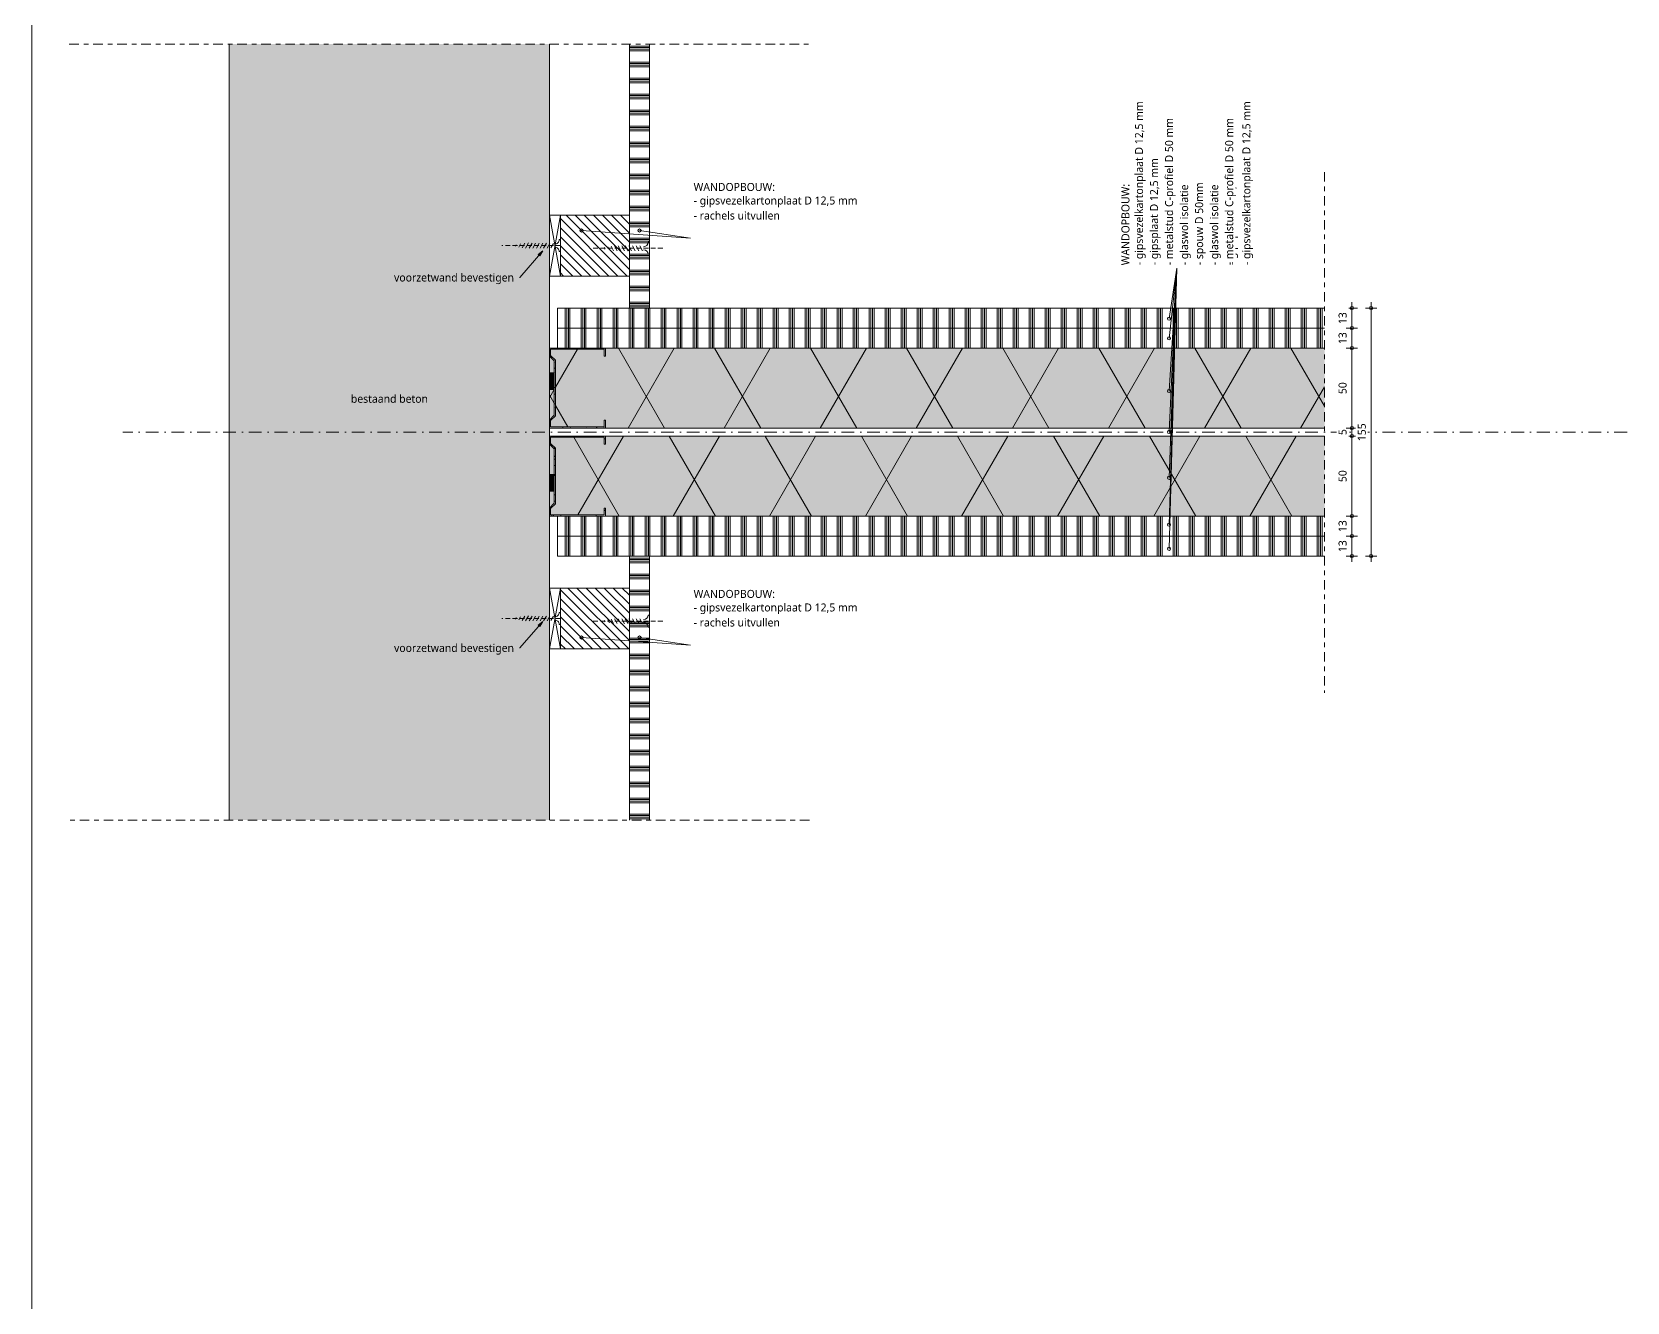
# Model space of a CAD drawing. Header units: millimetres. Extents: x 32900 to 38291, y -18988 to 4133.
# Drawn here: x 32971 to 33968, y -5298 to -4504 of the extents above; entities that cross this region are included whole.
import ezdxf

# ---------------------------------------------------------------- set-up
doc = ezdxf.new("R2010")
doc.units = ezdxf.units.MM
for name, pattern in [('MV_center', [15, 6, -3, 3, -3]), ('MV_hidden_2', [4.5, 3, -1.5]), ('MV_stramien', [16, 8, -4, 0, -4])]:
    doc.linetypes.add(name, pattern=pattern)
for name, color, linetype, lineweight in [('A-ANNO-DIMS', 211, 'Continuous', 13), ('A-ANNO-DIMS-2', 211, 'Continuous', 13), ('A-ANNO-NOTE', 131, 'Continuous', 18), ('A-DETL', 90, 'Continuous', 13), ('A-DETL-GENF', 92, 'Continuous', 18), ('A-DETL-THIN', 151, 'Continuous', 18), ('G-ANNO-TEXT', 231, 'Continuous', 13)]:
    doc.layers.add(name, color=color, linetype=linetype, lineweight=lineweight)
doc.styles.add('Segoe UI', font='segoeui.ttf', dxfattribs={"height": 5})
doc.styles.add('Segoe UI_B', font='segoeui.ttf', dxfattribs={"height": 5})
doc.dimstyles.new('2_5_mm', dxfattribs={"dimscale": 304.8, "dimtxt": 5.23682, "dimasz": 0.006562, "dimexe": 0.011811, "dimexo": 0.0625, "dimgap": 0.005906, "dimtad": 1, "dimdec": 0, "dimzin": 0, "dimdsep": 46, "dimtxsty": 'Segoe UI', "dimblk1": 'DOTBLANK', "dimblk2": 'DOTBLANK', "dimsah": 1, "dimcen": 0.09, "dimdle": 0.011811, "dimazin": 0, "dimtfac": 1, "dimtdec": 4, "dimtix": 1, "dimtmove": 0, "dimatfit": 3, "dimfxl": 0.011811, "dimfxlon": 1, "dimtvp": 1, "dimtfill": 1, "dimtolj": 1, "dimtzin": 0, "dimarcsym": 2})
pattern_1 = [(90, (4, 0), (-10, 6e-16), []), (90, (5, 0), (-10, 6e-16), []), (90, (6, 0), (-10, 6e-16), []), (90, (7, 0), (-10, 6e-16), [])]
pattern_2 = [(0, (0, 0), (8.128, 2.032), [0.67056, -5.425, 0.67056, -5.425, -32.512]), (0, (0, 0), (8.128, 2.032), [-12.192, 0.67056, -11.521, 0.67056, -5.425, -14.224]), (0, (0, 0), (8.128, 2.032), [-30.48, 0.67056, -3.393, 0.67056, -9.489]), (120, (3.048, 1.016), (-5.82376362, 6.02305448), [0.67056, -5.425, 0.67056, -5.425, -32.512]), (120, (3.048, 1.016), (-5.82376362, 6.02305448), [-12.192, 0.67056, -11.521, 0.67056, -5.425, -14.224]), (120, (3.048, 1.016), (-5.82376362, 6.02305448), [-30.48, 0.67056, -3.393, 0.67056, -9.489]), (240, (4.064, 5.08), (-2.30423638, -8.05505448), [0.67056, -5.425, 0.67056, -5.425, -32.512]), (240, (4.064, 5.08), (-2.30423638, -8.05505448), [-12.192, 0.67056, -11.521, 0.67056, -5.425, -14.224]), (240, (4.064, 5.08), (-2.30423638, -8.05505448), [-30.48, 0.67056, -3.393, 0.67056, -9.489])]
pattern_3 = [(0, (0, 4), (0, 10), []), (0, (0, 5), (0, 10), []), (0, (0, 6), (0, 10), []), (0, (0, 7), (0, 10), [])]
pattern_4 = [(135, (0, 0), (-2.82842712, -2.82842712), [])]

# ---------------------------------------------------------------- blocks, each defined once
blk = doc.blocks.new('42 isolatie - Type 1-V3-Details ziekenhuis Utiliteitsgebouw')
at = {"layer": 'A-DETL-GENF'}
h = blk.add_hatch(color=256, dxfattribs=at)
h.paths.add_polyline_path([(484.65, 0.8), (484.65, 50.8), (35.28, 50.8), (35.28, 45.8), (34.48, 45.8), (34.48, 50), (1.08, 50), (1.08, 46.13), (4.08, 43.13), (4.08, 8.47), (1.08, 5.47), (1.08, 1.6), (34.48, 1.6), (34.48, 5.8), (35.28, 5.8), (35.28, 0.8), (162.56, 0.8)])
h.paths.add_polyline_path([(0.28, 5.8), (3.28, 8.8), (3.28, 16.32), (0.28, 16.32), (0.28, 8.8)])
h.paths.add_polyline_path([(1.08, 26.74), (3.28, 26.74), (3.28, 42.8), (0.28, 45.8), (0.28, 26.74)])
at = {"layer": 'A-DETL-GENF', "lineweight": 13}
h = blk.add_hatch(dxfattribs=at)
h.set_pattern_fill('FP_16', color=256, style=0, pattern_type=2)
h.set_pattern_definition([(60, (0, 0), (-45.0333, 26), []), (120, (0, 0), (-45.0333, -26), [])])
h.paths.add_polyline_path([(484.65, 0.8), (484.65, 50.8), (35.28, 50.8), (35.28, 45.8), (34.48, 45.8), (34.48, 50), (1.08, 50), (1.08, 46.13), (4.08, 43.13), (4.08, 8.47), (1.08, 5.47), (1.08, 1.6), (34.48, 1.6), (34.48, 5.8), (35.28, 5.8), (35.28, 0.8), (162.56, 0.8)])
h.paths.add_polyline_path([(0.28, 5.8), (3.28, 8.8), (3.28, 16.32), (0.28, 16.32), (0.28, 8.8)])
h.paths.add_polyline_path([(1.08, 26.74), (3.28, 26.74), (3.28, 42.8), (0.28, 45.8), (0.28, 26.74)])
at = {"layer": 'A-DETL-GENF'}
for p, q in [((484.65, 50.8), (35.28, 50.8)), ((484.65, 50.8), (35.28, 50.8)), ((35.28, 0.8), (484.65, 0.8)), ((35.28, 0.8), (484.65, 0.8))]:
    blk.add_line(p, q, dxfattribs=at)
blk = doc.blocks.new('42 isolatie - Type 1-V4-Details ziekenhuis Utiliteitsgebouw')
at = {"layer": 'A-DETL-GENF'}
h = blk.add_hatch(color=256, dxfattribs=at)
h.paths.add_polyline_path([(35.28, -50.8), (484.65, -50.8), (484.65, -0.8), (35.28, -0.8), (35.28, -5.8), (34.48, -5.8), (34.48, -1.6), (1.08, -1.6), (1.08, -5.47), (4.08, -8.47), (4.08, -43.13), (1.08, -46.13), (1.08, -50), (34.48, -50), (34.48, -45.8), (35.28, -45.8), (35.28, -50)])
h.paths.add_polyline_path([(0.28, -45.8), (3.28, -42.8), (3.28, -26.74), (0.28, -26.74), (0.28, -42.8)])
h.paths.add_polyline_path([(0.28, -16.32), (3.28, -16.32), (3.28, -8.8), (0.28, -5.8), (0.28, -8.8)])
at = {"layer": 'A-DETL-GENF', "lineweight": 13}
h = blk.add_hatch(dxfattribs=at)
h.set_pattern_fill('FP_15', color=256, style=0, pattern_type=2)
h.set_pattern_definition([(300, (0, 0), (-45.0333, -26), []), (240, (0, 0), (-45.0333, 26), [])])
h.paths.add_polyline_path([(162.56, -50.8), (484.65, -50.8), (484.65, -0.8), (35.28, -0.8), (35.28, -5.8), (34.48, -5.8), (34.48, -1.6), (1.08, -1.6), (1.08, -5.47), (4.08, -8.47), (4.08, -43.13), (1.08, -46.13), (1.08, -50), (34.48, -50), (34.48, -45.8), (35.28, -45.8), (35.28, -50.8)])
h.paths.add_polyline_path([(0.28, -45.8), (3.28, -42.8), (3.28, -26.74), (0.28, -26.74), (0.28, -42.8)])
h.paths.add_polyline_path([(0.28, -16.32), (3.28, -16.32), (3.28, -8.8), (0.28, -5.8), (0.28, -8.8)])
at = {"layer": 'A-DETL-GENF'}
for p, q in [((484.65, -0.8), (35.28, -0.8)), ((484.65, -0.8), (35.28, -0.8)), ((35.28, -50.8), (484.65, -50.8)), ((35.28, -50.8), (484.65, -50.8))]:
    blk.add_line(p, q, dxfattribs=at)
blk = doc.blocks.new('NLRS_00_DI_maskeer - Type 1-4234889-Details ziekenhuis Utiliteitsgebouw')
at = {"layer": 'A-DETL-GENF', "linetype": 'MV_center'}
blk.add_line((225.5, 0), (-100, 0), dxfattribs=at)
blk = doc.blocks.new('NLRS_00_DI_maskeer - Type 1-4234900-Details ziekenhuis Utiliteitsgebouw')
at = {"layer": 'A-DETL-GENF', "linetype": 'MV_center'}
blk.add_line((-100, 0), (362.5, 0), dxfattribs=at)
blk = doc.blocks.new('NLRS_00_DI_maskeer - Type 1-4234899-Details ziekenhuis Utiliteitsgebouw')
at = {"layer": 'A-DETL-GENF', "linetype": 'MV_center'}
blk.add_line((362.5, 0), (-100, 0), dxfattribs=at)
blk = doc.blocks.new('DIMBLOCK201-Details ziekenhuis Utiliteitsgebouw')
at = {"layer": 'A-ANNO-DIMS-2'}
for p, q in [((33795.62, -4819.25), (33792.02, -4819.25)), ((33795.62, -4835.35), (33795.62, -4819.25)), ((33795.62, -4819.25), (33799.22, -4819.25)), ((33795.62, -4831.75), (33792.02, -4831.75)), ((33795.62, -4831.75), (33799.22, -4831.75))]:
    blk.add_line(p, q, dxfattribs=at)
for centre in [(33795.62, -4819.25), (33795.62, -4831.75)]:
    blk.add_circle(centre, 1, dxfattribs=at)
at = {"layer": 'A-ANNO-DIMS-2', "color": 0, "insert": (33787.29, -4829.31), "char_height": 5, "width": 9.1406, "attachment_point": 1, "rotation": 90, "line_spacing_factor": 1.142579, "style": 'Segoe UI', "bg_fill": 3, "box_fill_scale": 1.25, "bg_fill_color": 9, "bg_fill_true_color": 13158600, "bg_fill_transparency": 0}
blk.add_mtext('13', dxfattribs=at)
blk = doc.blocks.new('_DotBlank')
at = {"color": 0, "linetype": 'ByBlock', "lineweight": -2}
blk.add_line((-0.5, 0), (-1, 0), dxfattribs=at)
blk.add_circle((0, 0), 0.5, dxfattribs=at)
blk = doc.blocks.new('DIMBLOCK202-Details ziekenhuis Utiliteitsgebouw')
at = {"layer": 'A-ANNO-DIMS-2'}
for p, q in [((33795.62, -4806.75), (33792.02, -4806.75)), ((33795.62, -4819.25), (33795.62, -4806.75)), ((33795.62, -4806.75), (33799.22, -4806.75)), ((33795.62, -4819.25), (33792.02, -4819.25)), ((33795.62, -4819.25), (33799.22, -4819.25))]:
    blk.add_line(p, q, dxfattribs=at)
for centre in [(33795.62, -4806.75), (33795.62, -4819.25)]:
    blk.add_circle(centre, 1, dxfattribs=at)
at = {"layer": 'A-ANNO-DIMS-2', "color": 0, "insert": (33787.29, -4816.81), "char_height": 5, "width": 9.1406, "attachment_point": 1, "rotation": 90, "line_spacing_factor": 1.142579, "style": 'Segoe UI', "bg_fill": 3, "box_fill_scale": 1.25, "bg_fill_color": 9, "bg_fill_true_color": 13158600, "bg_fill_transparency": 0}
blk.add_mtext('13', dxfattribs=at)
blk = doc.blocks.new('DIMBLOCK203-Details ziekenhuis Utiliteitsgebouw')
at = {"layer": 'A-ANNO-DIMS-2'}
for p, q in [((33795.62, -4756.75), (33792.02, -4756.75)), ((33795.62, -4806.75), (33795.62, -4756.75)), ((33795.62, -4756.75), (33799.22, -4756.75)), ((33795.62, -4806.75), (33792.02, -4806.75)), ((33795.62, -4806.75), (33799.22, -4806.75))]:
    blk.add_line(p, q, dxfattribs=at)
for centre in [(33795.62, -4756.75), (33795.62, -4806.75)]:
    blk.add_circle(centre, 1, dxfattribs=at)
at = {"layer": 'A-ANNO-DIMS-2', "color": 0, "insert": (33787.29, -4785.56), "char_height": 5, "width": 9.1406, "attachment_point": 1, "rotation": 90, "line_spacing_factor": 1.142579, "style": 'Segoe UI', "bg_fill": 3, "box_fill_scale": 1.25, "bg_fill_color": 9, "bg_fill_true_color": 13158600, "bg_fill_transparency": 0}
blk.add_mtext('50', dxfattribs=at)
blk = doc.blocks.new('DIMBLOCK204-Details ziekenhuis Utiliteitsgebouw')
at = {"layer": 'A-ANNO-DIMS-2'}
for p, q in [((33795.62, -4751.75), (33792.02, -4751.75)), ((33795.62, -4756.75), (33795.62, -4751.75)), ((33795.62, -4751.75), (33799.22, -4751.75)), ((33795.62, -4756.75), (33792.02, -4756.75)), ((33795.62, -4756.75), (33799.22, -4756.75))]:
    blk.add_line(p, q, dxfattribs=at)
for centre in [(33795.62, -4751.75), (33795.62, -4756.75)]:
    blk.add_circle(centre, 1, dxfattribs=at)
at = {"layer": 'A-ANNO-DIMS-2', "color": 0, "insert": (33787.29, -4756.16), "char_height": 5, "width": 4.5703, "attachment_point": 1, "rotation": 90, "line_spacing_factor": 1.142579, "style": 'Segoe UI', "bg_fill": 3, "box_fill_scale": 1.25, "bg_fill_color": 9, "bg_fill_true_color": 13158600, "bg_fill_transparency": 0}
blk.add_mtext('5', dxfattribs=at)
blk = doc.blocks.new('DIMBLOCK205-Details ziekenhuis Utiliteitsgebouw')
at = {"layer": 'A-ANNO-DIMS-2'}
for p, q in [((33795.62, -4701.75), (33792.02, -4701.75)), ((33795.62, -4751.75), (33795.62, -4701.75)), ((33795.62, -4701.75), (33799.22, -4701.75)), ((33795.62, -4751.75), (33792.02, -4751.75)), ((33795.62, -4751.75), (33799.22, -4751.75))]:
    blk.add_line(p, q, dxfattribs=at)
for centre in [(33795.62, -4701.75), (33795.62, -4751.75)]:
    blk.add_circle(centre, 1, dxfattribs=at)
at = {"layer": 'A-ANNO-DIMS-2', "color": 0, "insert": (33787.29, -4730.56), "char_height": 5, "width": 9.1406, "attachment_point": 1, "rotation": 90, "line_spacing_factor": 1.142579, "style": 'Segoe UI', "bg_fill": 3, "box_fill_scale": 1.25, "bg_fill_color": 9, "bg_fill_true_color": 13158600, "bg_fill_transparency": 0}
blk.add_mtext('50', dxfattribs=at)
blk = doc.blocks.new('DIMBLOCK206-Details ziekenhuis Utiliteitsgebouw')
at = {"layer": 'A-ANNO-DIMS-2'}
for p, q in [((33795.62, -4689.25), (33792.02, -4689.25)), ((33795.62, -4701.75), (33795.62, -4689.25)), ((33795.62, -4689.25), (33799.22, -4689.25)), ((33795.62, -4701.75), (33792.02, -4701.75)), ((33795.62, -4701.75), (33799.22, -4701.75))]:
    blk.add_line(p, q, dxfattribs=at)
for centre in [(33795.62, -4689.25), (33795.62, -4701.75)]:
    blk.add_circle(centre, 1, dxfattribs=at)
at = {"layer": 'A-ANNO-DIMS-2', "color": 0, "insert": (33787.29, -4699.31), "char_height": 5, "width": 9.1406, "attachment_point": 1, "rotation": 90, "line_spacing_factor": 1.142579, "style": 'Segoe UI', "bg_fill": 3, "box_fill_scale": 1.25, "bg_fill_color": 9, "bg_fill_true_color": 13158600, "bg_fill_transparency": 0}
blk.add_mtext('13', dxfattribs=at)
blk = doc.blocks.new('DIMBLOCK207-Details ziekenhuis Utiliteitsgebouw')
at = {"layer": 'A-ANNO-DIMS-2'}
for p, q in [((33795.62, -4689.25), (33795.62, -4673.15)), ((33795.62, -4676.75), (33792.02, -4676.75)), ((33795.62, -4676.75), (33799.22, -4676.75)), ((33795.62, -4689.25), (33792.02, -4689.25)), ((33795.62, -4689.25), (33799.22, -4689.25))]:
    blk.add_line(p, q, dxfattribs=at)
for centre in [(33795.62, -4676.75), (33795.62, -4689.25)]:
    blk.add_circle(centre, 1, dxfattribs=at)
at = {"layer": 'A-ANNO-DIMS-2', "color": 0, "insert": (33787.29, -4686.81), "char_height": 5, "width": 9.1406, "attachment_point": 1, "rotation": 90, "line_spacing_factor": 1.142579, "style": 'Segoe UI', "bg_fill": 3, "box_fill_scale": 1.25, "bg_fill_color": 9, "bg_fill_true_color": 13158600, "bg_fill_transparency": 0}
blk.add_mtext('13', dxfattribs=at)
blk = doc.blocks.new('DIMBLOCK208-Details ziekenhuis Utiliteitsgebouw')
at = {"layer": 'A-ANNO-DIMS-2'}
for p, q in [((33807.62, -4835.35), (33807.62, -4673.15)), ((33807.62, -4676.75), (33804.02, -4676.75)), ((33807.62, -4676.75), (33811.22, -4676.75)), ((33807.62, -4831.75), (33804.02, -4831.75)), ((33807.62, -4831.75), (33811.22, -4831.75))]:
    blk.add_line(p, q, dxfattribs=at)
for centre in [(33807.62, -4676.75), (33807.62, -4831.75)]:
    blk.add_circle(centre, 1, dxfattribs=at)
at = {"layer": 'A-ANNO-DIMS-2', "color": 0, "insert": (33799.29, -4759.97), "char_height": 5, "width": 13.7109, "attachment_point": 1, "rotation": 90, "line_spacing_factor": 1.142579, "style": 'Segoe UI', "bg_fill": 3, "box_fill_scale": 1.25, "bg_fill_color": 9, "bg_fill_true_color": 13158600, "bg_fill_transparency": 0}
blk.add_mtext('155', dxfattribs=at)

msp = doc.modelspace()

# ---------------------------------------------------------------- hatches: boundary and pattern name
at = {"layer": 'A-DETL-GENF'}
for points in [[(33294.14, -4996.75), (33294.14, -4511.75), (33094.14, -4511.75), (33094.14, -4996.75), (33248.81, -4996.75)], [(33294.14, -4727.69), (33297.14, -4727.69), (33297.14, -4717.27), (33294.14, -4717.27)], [(33297.14, -4791.24), (33297.14, -4780.82), (33294.14, -4780.82), (33294.14, -4791.24)]]:
    msp.add_hatch(color=9, dxfattribs=at).paths.add_polyline_path(points)
at = {"layer": 'A-DETL-GENF', "lineweight": 13}
h = msp.add_hatch(dxfattribs=at)
h.set_pattern_fill('FP_12', color=254, style=0, pattern_type=2)
h.set_pattern_definition(pattern_3)
h.paths.add_polyline_path([(33344.14, -4676.75), (33356.64, -4676.75), (33356.64, -4511.75), (33344.14, -4511.75), (33344.14, -4656.75)])
h = msp.add_hatch(dxfattribs=at)
h.set_pattern_fill('FP_9', color=254, style=0, pattern_type=2)
h.set_pattern_definition(pattern_4)
h.paths.add_polyline_path([(33344.14, -4656.75), (33344.14, -4618.75), (33301.14, -4618.75), (33301.14, -4656.75)])
h = msp.add_hatch(dxfattribs=at)
h.set_pattern_fill('FP_2', color=254, style=0, pattern_type=2)
h.set_pattern_definition(pattern_1)
h.paths.add_polyline_path([(33778.51, -4689.25), (33778.51, -4676.75), (33299.14, -4676.75), (33299.14, -4689.25), (33456.42, -4689.25)])
h = msp.add_hatch(dxfattribs=at)
h.set_pattern_fill('FP_2', color=254, style=0, pattern_type=2)
h.set_pattern_definition(pattern_1)
h.paths.add_polyline_path([(33778.51, -4701.75), (33778.51, -4689.25), (33299.14, -4689.25), (33299.14, -4701.75), (33456.42, -4701.75)])
h = msp.add_hatch(dxfattribs=at)
h.set_pattern_fill('FP_6', color=254, style=0, pattern_type=2)
h.set_pattern_definition(pattern_2)
h.paths.add_polyline_path([(33294.14, -4751.75), (33329.14, -4751.75), (33329.14, -4746.75), (33328.34, -4746.75), (33328.34, -4750.95), (33294.94, -4750.95), (33294.94, -4747.09), (33297.94, -4744.09), (33297.94, -4709.42), (33294.94, -4706.42), (33294.94, -4702.55), (33328.34, -4702.55), (33328.34, -4706.75), (33329.14, -4706.75), (33329.14, -4701.75), (33294.14, -4701.75), (33294.14, -4706.75), (33297.14, -4709.75), (33297.14, -4743.75), (33294.14, -4746.75)])
h = msp.add_hatch(dxfattribs=at)
h.set_pattern_fill('FP_6', color=254, style=0, pattern_type=2)
h.set_pattern_definition(pattern_2)
h.paths.add_polyline_path([(33329.14, -4806.75), (33329.14, -4801.75), (33328.34, -4801.75), (33328.34, -4805.95), (33294.94, -4805.95), (33294.94, -4802.09), (33297.94, -4799.09), (33297.94, -4764.42), (33294.94, -4761.42), (33294.94, -4757.55), (33328.34, -4757.55), (33328.34, -4761.75), (33329.14, -4761.75), (33329.14, -4756.75), (33294.14, -4756.75), (33294.14, -4761.75), (33297.14, -4764.75), (33297.14, -4798.75), (33294.14, -4801.75), (33294.14, -4806.75)])
h = msp.add_hatch(dxfattribs=at)
h.set_pattern_fill('FP_2', color=254, style=0, pattern_type=2)
h.set_pattern_definition(pattern_1)
h.paths.add_polyline_path([(33329.14, -4819.25), (33778.51, -4819.25), (33778.51, -4806.75), (33299.14, -4806.75), (33299.14, -4819.25), (33328.34, -4819.25)])
h = msp.add_hatch(dxfattribs=at)
h.set_pattern_fill('FP_2', color=254, style=0, pattern_type=2)
h.set_pattern_definition(pattern_1)
h.paths.add_polyline_path([(33299.14, -4831.75), (33778.51, -4831.75), (33778.51, -4819.25), (33299.14, -4819.25)])
h = msp.add_hatch(dxfattribs=at)
h.set_pattern_fill('FP_12', color=254, style=0, pattern_type=2)
h.set_pattern_definition(pattern_3)
h.paths.add_polyline_path([(33356.64, -4996.75), (33356.64, -4831.75), (33344.14, -4831.75), (33344.14, -4996.75)])
h = msp.add_hatch(dxfattribs=at)
h.set_pattern_fill('FP_9', color=254, style=0, pattern_type=2)
h.set_pattern_definition(pattern_4)
h.paths.add_polyline_path([(33344.14, -4889.75), (33344.14, -4851.75), (33301.14, -4851.75), (33301.14, -4889.75)])
at = {"layer": 'G-ANNO-TEXT'}
for points in [[(33290.07, -4641.06), (33287.22, -4643.35), (33288.18, -4644.19)], [(33290.07, -4872.58), (33287.22, -4874.88), (33288.18, -4875.72)]]:
    msp.add_hatch(color=7, dxfattribs=at).paths.add_polyline_path(points)

# ---------------------------------------------------------------- linework, layer by layer
at = {"layer": 'A-ANNO-NOTE'}
for p, q in [((33314.22, -4628.3), (33382.36, -4633.14)), ((33350.46, -4628.3), (33382.36, -4633.14)), ((33681.36, -4827.22), (33686.2, -4651.9)), ((33681.36, -4812.17), (33686.2, -4651.9)), ((33681.36, -4782.84), (33686.2, -4651.9)), ((33681.36, -4728.6), (33686.2, -4651.9)), ((33681.36, -4754.14), (33686.2, -4651.9)), ((33681.36, -4695.72), (33686.2, -4651.9)), ((33681.36, -4683.35), (33686.2, -4651.9)), ((33314.22, -4882.65), (33382.36, -4887.49)), ((33350.46, -4882.65), (33382.36, -4887.49))]:
    msp.add_line(p, q, dxfattribs=at)
for centre in [(33314.22, -4628.3), (33350.46, -4628.3), (33681.36, -4683.35), (33681.36, -4695.72), (33681.36, -4728.6), (33681.36, -4754.14), (33681.36, -4782.84), (33681.36, -4812.17), (33681.36, -4827.22), (33314.22, -4882.65), (33350.46, -4882.65)]:
    msp.add_circle(centre, 1, dxfattribs=at)
at = {"layer": 'A-DETL', "lineweight": 18}
for p, q in [((32970.77, 3651.86), (32970.77, -18988.14)), ((33094.14, -4511.75), (33094.14, -4996.75)), ((33294.14, -4996.75), (33294.14, -4511.75))]:
    msp.add_line(p, q, dxfattribs=at)
at = {"layer": 'A-DETL'}
for p, q in [((33301.14, -4656.75), (33294.14, -4618.75)), ((33294.14, -4656.75), (33301.14, -4618.75)), ((33301.14, -4618.75), (33294.14, -4618.75)), ((33344.14, -4618.75), (33301.14, -4618.75)), ((33301.14, -4618.75), (33301.14, -4656.75)), ((33301.14, -4656.75), (33301.14, -4618.75)), ((33344.14, -4656.75), (33344.14, -4618.75)), ((33301.14, -4634), (33300.29, -4634)), ((33273.45, -4637.25), (33272.93, -4638.15)), ((33276.19, -4636.68), (33275.07, -4638.6)), ((33278.79, -4636.25), (33277.18, -4639.04)), ((33281.14, -4636.08), (33279.31, -4639.25)), ((33283.29, -4636.25), (33281.56, -4639.25)), ((33285.54, -4636.25), (33283.81, -4639.25)), ((33287.79, -4636.25), (33286.06, -4639.25)), ((33290.04, -4636.25), (33288.31, -4639.25)), ((33292.29, -4636.25), (33290.56, -4639.25)), ((33294.47, -4636.37), (33292.81, -4639.25)), ((33296.74, -4636.34), (33295.14, -4639.11)), ((33301.14, -4641.5), (33300.29, -4641.5)), ((33328.95, -4639.9), (33328.43, -4639)), ((33331.69, -4640.47), (33330.57, -4638.55)), ((33334.29, -4640.89), (33332.68, -4638.11)), ((33336.54, -4640.89), (33334.81, -4637.89)), ((33338.79, -4640.89), (33337.06, -4637.89)), ((33341.14, -4641.07), (33339.31, -4637.89)), ((33343.29, -4640.89), (33341.56, -4637.89)), ((33345.54, -4640.89), (33343.81, -4637.89)), ((33347.79, -4640.89), (33346.06, -4637.89)), ((33350.04, -4640.89), (33348.31, -4637.89)), ((33352.29, -4640.89), (33350.56, -4637.89)), ((33356.64, -4635.64), (33355.79, -4635.64)), ((33356.64, -4643.14), (33355.79, -4643.14)), ((33356.64, -4635.64), (33356.64, -4643.14)), ((33301.14, -4656.75), (33294.14, -4656.75)), ((33301.14, -4656.75), (33344.14, -4656.75)), ((33297.14, -4717.27), (33294.14, -4717.27)), ((33297.14, -4727.69), (33297.14, -4717.27)), ((33294.14, -4727.69), (33297.14, -4727.69)), ((33297.14, -4780.82), (33294.14, -4780.82)), ((33297.14, -4791.24), (33297.14, -4780.82)), ((33294.14, -4791.24), (33297.14, -4791.24)), ((33301.14, -4889.75), (33294.14, -4851.75)), ((33294.14, -4889.75), (33301.14, -4851.75)), ((33301.14, -4851.75), (33294.14, -4851.75)), ((33344.14, -4851.75), (33301.14, -4851.75)), ((33301.14, -4851.75), (33301.14, -4889.75)), ((33301.14, -4889.75), (33301.14, -4851.75)), ((33344.14, -4889.75), (33344.14, -4851.75)), ((33273.45, -4870.25), (33272.93, -4871.15)), ((33276.19, -4869.68), (33275.07, -4871.6)), ((33278.79, -4869.25), (33277.18, -4872.04)), ((33281.14, -4869.08), (33279.31, -4872.25)), ((33283.29, -4869.25), (33281.56, -4872.25)), ((33285.54, -4869.25), (33283.81, -4872.25)), ((33287.79, -4869.25), (33286.06, -4872.25)), ((33290.04, -4869.25), (33288.31, -4872.25)), ((33292.29, -4869.25), (33290.56, -4872.25)), ((33294.47, -4869.37), (33292.81, -4872.25)), ((33296.74, -4869.34), (33295.14, -4872.11)), ((33301.14, -4867), (33300.29, -4867)), ((33328.95, -4872.9), (33328.43, -4872)), ((33331.69, -4873.47), (33330.57, -4871.55)), ((33334.29, -4873.89), (33332.68, -4871.11)), ((33336.54, -4873.89), (33334.81, -4870.89)), ((33338.79, -4873.89), (33337.06, -4870.89)), ((33341.14, -4874.07), (33339.31, -4870.89)), ((33343.29, -4873.89), (33341.56, -4870.89)), ((33345.54, -4873.89), (33343.81, -4870.89)), ((33347.79, -4873.89), (33346.06, -4870.89)), ((33350.04, -4873.89), (33348.31, -4870.89)), ((33352.29, -4873.89), (33350.56, -4870.89)), ((33356.64, -4868.64), (33355.79, -4868.64)), ((33356.64, -4868.64), (33356.64, -4876.14)), ((33301.14, -4874.5), (33300.29, -4874.5)), ((33356.64, -4876.14), (33355.79, -4876.14)), ((33301.14, -4889.75), (33294.14, -4889.75)), ((33301.14, -4889.75), (33344.14, -4889.75))]:
    msp.add_line(p, q, dxfattribs=at)
at = {"layer": 'A-DETL', "linetype": 'MV_hidden_2'}
for p, q in [((33301.14, -4637.75), (33264.5, -4637.75)), ((33365, -4639.39), (33320, -4639.39)), ((33301.14, -4870.75), (33264.5, -4870.75)), ((33365, -4872.39), (33320, -4872.39))]:
    msp.add_line(p, q, dxfattribs=at)
at = {"layer": 'A-DETL', "linetype": 'MV_stramien', "lineweight": 18}
msp.add_line((33967.59, -4754.25), (33027.59, -4754.25), dxfattribs=at)
at = {"layer": 'A-DETL'}
for centre, start, end in [((33297.54, -4634), 268.24023, 0), ((33297.54, -4641.5), 360, 91.75977), ((33353.04, -4635.64), 270, 0), ((33353.04, -4643.14), 0, 90), ((33297.54, -4867), 268.24023, 360), ((33297.54, -4874.5), 360, 91.75977), ((33353.04, -4868.64), 270, 0), ((33353.04, -4876.14), 0, 90)]:
    msp.add_arc(centre, 2.75, start, end, dxfattribs=at)
at = {"layer": 'A-DETL-THIN'}
for p, q in [((33344.14, -4511.75), (33344.14, -4618.75)), ((33356.64, -4676.75), (33356.64, -4511.75)), ((33344.14, -4656.75), (33344.14, -4676.75)), ((33344.14, -4676.75), (33299.14, -4676.75)), ((33299.14, -4676.75), (33299.14, -4689.25)), ((33344.14, -4676.75), (33356.64, -4676.75)), ((33778.51, -4676.75), (33356.64, -4676.75)), ((33299.14, -4689.25), (33299.14, -4701.75)), ((33299.14, -4689.25), (33778.51, -4689.25)), ((33329.14, -4701.75), (33294.14, -4701.75)), ((33294.94, -4706.42), (33294.94, -4702.55)), ((33294.94, -4702.55), (33328.34, -4702.55)), ((33328.34, -4702.55), (33328.34, -4706.75)), ((33329.14, -4706.75), (33329.14, -4701.75)), ((33294.14, -4706.75), (33297.14, -4709.75)), ((33297.94, -4709.42), (33294.94, -4706.42)), ((33297.14, -4709.75), (33297.14, -4717.27)), ((33297.94, -4744.09), (33297.94, -4709.42)), ((33328.34, -4706.75), (33329.14, -4706.75)), ((33297.14, -4727.69), (33297.14, -4743.75)), ((33297.14, -4743.75), (33294.14, -4746.75)), ((33294.94, -4747.09), (33297.94, -4744.09)), ((33294.14, -4751.75), (33329.14, -4751.75)), ((33294.94, -4750.95), (33294.94, -4747.09)), ((33328.34, -4750.95), (33294.94, -4750.95)), ((33329.14, -4746.75), (33328.34, -4746.75)), ((33328.34, -4746.75), (33328.34, -4750.95)), ((33329.14, -4751.75), (33329.14, -4746.75)), ((33329.14, -4756.75), (33294.14, -4756.75)), ((33294.14, -4761.75), (33297.14, -4764.75)), ((33294.94, -4761.42), (33294.94, -4757.55)), ((33294.94, -4757.55), (33328.34, -4757.55)), ((33297.94, -4764.42), (33294.94, -4761.42)), ((33297.14, -4764.75), (33297.14, -4780.82)), ((33297.94, -4799.09), (33297.94, -4764.42)), ((33328.34, -4757.55), (33328.34, -4761.75)), ((33328.34, -4761.75), (33329.14, -4761.75)), ((33329.14, -4761.75), (33329.14, -4756.75)), ((33297.14, -4791.24), (33297.14, -4798.75)), ((33297.14, -4798.75), (33294.14, -4801.75)), ((33294.94, -4802.09), (33297.94, -4799.09)), ((33294.94, -4805.95), (33294.94, -4802.09)), ((33329.14, -4801.75), (33328.34, -4801.75)), ((33328.34, -4801.75), (33328.34, -4805.95)), ((33329.14, -4806.75), (33329.14, -4801.75)), ((33294.14, -4806.75), (33329.14, -4806.75)), ((33328.34, -4805.95), (33294.94, -4805.95)), ((33299.14, -4806.75), (33299.14, -4819.25)), ((33778.51, -4819.25), (33299.14, -4819.25)), ((33299.14, -4819.25), (33299.14, -4831.75)), ((33299.14, -4831.75), (33344.14, -4831.75)), ((33356.64, -4831.75), (33344.14, -4831.75)), ((33344.14, -4831.75), (33344.14, -4851.75)), ((33356.64, -4831.75), (33778.51, -4831.75)), ((33356.64, -4996.75), (33356.64, -4831.75)), ((33344.14, -4889.75), (33344.14, -4996.75))]:
    msp.add_line(p, q, dxfattribs=at)
at = {"layer": 'G-ANNO-TEXT', "color": 250}
for p, q in [((33290.07, -4641.06), (33275.61, -4657.66)), ((33290.07, -4641.06), (33287.22, -4643.35)), ((33287.22, -4643.35), (33288.18, -4644.19)), ((33288.18, -4644.19), (33290.07, -4641.06)), ((33275.61, -4657.66), (33275.47, -4657.66)), ((33290.07, -4872.58), (33275.61, -4889.19)), ((33290.07, -4872.58), (33287.22, -4874.88)), ((33288.18, -4875.72), (33290.07, -4872.58)), ((33287.22, -4874.88), (33288.18, -4875.72)), ((33275.61, -4889.19), (33275.47, -4889.19))]:
    msp.add_line(p, q, dxfattribs=at)

# ---------------------------------------------------------------- block references
at = {"layer": 'A-DETL-GENF', "linetype": 'MV_center'}
for name, p, rotation in [('NLRS_00_DI_maskeer - Type 1-4234899-Details ziekenhuis Utiliteitsgebouw', (33356.64, -4511.75), 180), ('NLRS_00_DI_maskeer - Type 1-4234889-Details ziekenhuis Utiliteitsgebouw', (33778.51, -4817.25), 90), ('NLRS_00_DI_maskeer - Type 1-4234900-Details ziekenhuis Utiliteitsgebouw', (33356.64, -4996.75), 180)]:
    msp.add_blockref(name, p, dxfattribs=dict(at, rotation=rotation))
at = {"layer": 'A-DETL-GENF'}
for name, p in [('42 isolatie - Type 1-V4-Details ziekenhuis Utiliteitsgebouw', (33293.86, -4700.95)), ('42 isolatie - Type 1-V3-Details ziekenhuis Utiliteitsgebouw', (33293.86, -4807.55))]:
    msp.add_blockref(name, p, dxfattribs=at)

# ---------------------------------------------------------------- texts
at = {"layer": 'A-ANNO-NOTE', "lineweight": 13, "insert": (33660.09, -4649.99), "char_height": 5, "width": 126.5063, "attachment_point": 1, "rotation": 90, "style": 'Segoe UI', "bg_fill": 3, "box_fill_scale": 1.25, "bg_fill_color": 9, "bg_fill_true_color": 13158600, "bg_fill_transparency": 0}
msp.add_mtext('- gipsvezelkartonplaat D 12,5 mm', dxfattribs=at)
at = {"layer": 'A-ANNO-NOTE', "lineweight": 13, "char_height": 5, "width": 126.5063, "attachment_point": 1, "style": 'Segoe UI', "bg_fill": 3, "box_fill_scale": 1.25, "bg_fill_color": 9, "bg_fill_true_color": 13158600, "bg_fill_transparency": 0}
for insert in [(33384.27, -4607.04), (33384.27, -4861.38)]:
    msp.add_mtext('- gipsvezelkartonplaat D 12,5 mm', dxfattribs=dict(at, insert=insert))
at = {"layer": 'G-ANNO-TEXT', "color": 7, "char_height": 5, "attachment_point": 1, "rotation": 90, "style": 'Segoe UI'}
for s, insert, width in [('- gipsvezelkartonplaat D 12,5 mm', (33727.18, -4649.9), 126.5063), ('- gipsplaat D 12,5 mm', (33717.78, -4649.9), 83.5358)]:
    msp.add_mtext(s, dxfattribs=dict(at, insert=insert, width=width))
at = {"layer": 'G-ANNO-TEXT', "color": 7, "char_height": 5, "attachment_point": 1, "style": 'Segoe UI'}
for s, insert, width in [('voorzetwand bevestigen', (33197.07, -4655.16), 91.3924), ('bestaand beton', (33170.11, -4730.95), 58.8439), ('voorzetwand bevestigen', (33197.07, -4886.69), 91.3924)]:
    msp.add_mtext(s, dxfattribs=dict(at, insert=insert, width=width))

# ---------------------------------------------------------------- dimensions: what is measured, and where the dimension line sits
at = {"layer": 'A-ANNO-DIMS'}
dim = msp.add_linear_dim(base=(33795.61690287, -4819.25497932), p1=(33792.01690287, -4831.75497932), p2=(33792.01690287, -4819.25497932), angle=90, dimstyle='2_5_mm', override={"dimpost": '<>', "dimfxl": 12.5}, dxfattribs=at)
dim.commit()
dim.dimension.update_dxf_attribs({"geometry": 'DIMBLOCK201-Details ziekenhuis Utiliteitsgebouw', "text_midpoint": (33791.21753048, -4825.50497932)})

# ---------------------------------------------------------------- next in the draw order: texts
at = {"layer": 'A-ANNO-NOTE', "lineweight": 13, "char_height": 5, "attachment_point": 1, "rotation": 90, "bg_fill": 3, "box_fill_scale": 1.25, "bg_fill_color": 9, "bg_fill_true_color": 13158600, "bg_fill_transparency": 0}
for s, insert, width, style in [('- gipsplaat D 12,5 mm', (33669.49, -4649.99), 83.5358, 'Segoe UI'), ('WANDOPBOUW:', (33651.62, -4649.99), 67.8228, 'Segoe UI_B')]:
    msp.add_mtext(s, dxfattribs=dict(at, insert=insert, width=width, style=style))
at = {"layer": 'A-ANNO-NOTE', "lineweight": 13, "char_height": 5, "attachment_point": 1, "bg_fill": 3, "box_fill_scale": 1.25, "bg_fill_color": 9, "bg_fill_true_color": 13158600, "bg_fill_transparency": 0}
for s, insert, width, style in [('WANDOPBOUW:', (33384.27, -4598.57), 67.8228, 'Segoe UI_B'), ('- rachels uitvullen', (33384.27, -4616.43), 66.2194, 'Segoe UI'), ('WANDOPBOUW:', (33384.27, -4852.92), 67.8228, 'Segoe UI_B'), ('- rachels uitvullen', (33384.27, -4870.78), 66.2194, 'Segoe UI')]:
    msp.add_mtext(s, dxfattribs=dict(at, insert=insert, width=width, style=style))

# ---------------------------------------------------------------- next in the draw order: dimensions: what is measured, and where the dimension line sits
at = {"layer": 'A-ANNO-DIMS'}
dim = msp.add_linear_dim(base=(33795.61690287, -4806.75497932), p1=(33792.01690287, -4819.25497932), p2=(33792.01690287, -4806.75497932), angle=90, dimstyle='2_5_mm', override={"dimpost": '<>', "dimfxl": 12.5}, dxfattribs=at)
dim.commit()
dim.dimension.update_dxf_attribs({"geometry": 'DIMBLOCK202-Details ziekenhuis Utiliteitsgebouw', "text_midpoint": (33791.21753048, -4813.00497932)})

# ---------------------------------------------------------------- next in the draw order: texts
at = {"layer": 'A-ANNO-NOTE', "lineweight": 13, "insert": (33678.88, -4649.99), "char_height": 5, "width": 115.6033, "attachment_point": 1, "rotation": 90, "style": 'Segoe UI', "bg_fill": 3, "box_fill_scale": 1.25, "bg_fill_color": 9, "bg_fill_true_color": 13158600, "bg_fill_transparency": 0}
msp.add_mtext('- metalstud C-profiel D 50 mm', dxfattribs=at)

# ---------------------------------------------------------------- next in the draw order: dimensions: what is measured, and where the dimension line sits
at = {"layer": 'A-ANNO-DIMS'}
dim = msp.add_linear_dim(base=(33795.62, -4756.75), p1=(33792.02, -4806.75), p2=(33792.02, -4756.75), angle=90, dimstyle='2_5_mm', override={"dimpost": '<>', "dimfxl": 50}, dxfattribs=at)
dim.commit()
dim.dimension.update_dxf_attribs({"geometry": 'DIMBLOCK203-Details ziekenhuis Utiliteitsgebouw', "text_midpoint": (33791.23, -4781.75)})

# ---------------------------------------------------------------- next in the draw order: texts
at = {"layer": 'A-ANNO-NOTE', "lineweight": 13, "insert": (33688.27, -4649.99), "char_height": 5, "width": 62.692, "attachment_point": 1, "rotation": 90, "style": 'Segoe UI', "bg_fill": 3, "box_fill_scale": 1.25, "bg_fill_color": 9, "bg_fill_true_color": 13158600, "bg_fill_transparency": 0}
msp.add_mtext('- glaswol isolatie', dxfattribs=at)

# ---------------------------------------------------------------- next in the draw order: dimensions: what is measured, and where the dimension line sits
at = {"layer": 'A-ANNO-DIMS'}
dim = msp.add_linear_dim(base=(33795.62, -4751.75), p1=(33792.02, -4756.75), p2=(33792.02, -4751.75), angle=90, dimstyle='2_5_mm', override={"dimpost": '<>', "dimfxl": 5}, dxfattribs=at)
dim.commit()
dim.dimension.update_dxf_attribs({"geometry": 'DIMBLOCK204-Details ziekenhuis Utiliteitsgebouw', "text_midpoint": (33791.27, -4754.25)})

# ---------------------------------------------------------------- next in the draw order: texts
at = {"layer": 'A-ANNO-NOTE', "lineweight": 13, "insert": (33697.66, -4649.99), "char_height": 5, "width": 64.9367, "attachment_point": 1, "rotation": 90, "style": 'Segoe UI', "bg_fill": 3, "box_fill_scale": 1.25, "bg_fill_color": 9, "bg_fill_true_color": 13158600, "bg_fill_transparency": 0}
msp.add_mtext('- spouw D 50mm', dxfattribs=at)

# ---------------------------------------------------------------- next in the draw order: dimensions: what is measured, and where the dimension line sits
at = {"layer": 'A-ANNO-DIMS'}
dim = msp.add_linear_dim(base=(33795.62, -4701.75), p1=(33792.02, -4751.75), p2=(33792.02, -4701.75), angle=90, dimstyle='2_5_mm', override={"dimpost": '<>', "dimfxl": 50}, dxfattribs=at)
dim.commit()
dim.dimension.update_dxf_attribs({"geometry": 'DIMBLOCK205-Details ziekenhuis Utiliteitsgebouw', "text_midpoint": (33791.23, -4726.75)})

# ---------------------------------------------------------------- next in the draw order: texts
at = {"layer": 'A-ANNO-NOTE', "lineweight": 13, "insert": (33707.06, -4649.99), "char_height": 5, "width": 62.692, "attachment_point": 1, "rotation": 90, "style": 'Segoe UI', "bg_fill": 3, "box_fill_scale": 1.25, "bg_fill_color": 9, "bg_fill_true_color": 13158600, "bg_fill_transparency": 0}
msp.add_mtext('- glaswol isolatie', dxfattribs=at)

# ---------------------------------------------------------------- next in the draw order: dimensions: what is measured, and where the dimension line sits
at = {"layer": 'A-ANNO-DIMS'}
dim = msp.add_linear_dim(base=(33795.61690287, -4689.25497932), p1=(33792.01690287, -4701.75497932), p2=(33792.01690287, -4689.25497932), angle=90, dimstyle='2_5_mm', override={"dimpost": '<>', "dimfxl": 12.5}, dxfattribs=at)
dim.commit()
dim.dimension.update_dxf_attribs({"geometry": 'DIMBLOCK206-Details ziekenhuis Utiliteitsgebouw', "text_midpoint": (33791.21753048, -4695.50497932)})

# ---------------------------------------------------------------- next in the draw order: texts
at = {"layer": 'A-ANNO-NOTE', "lineweight": 13, "insert": (33716.45, -4649.99), "char_height": 5, "width": 115.6033, "attachment_point": 1, "rotation": 90, "style": 'Segoe UI', "bg_fill": 3, "box_fill_scale": 1.25, "bg_fill_color": 9, "bg_fill_true_color": 13158600, "bg_fill_transparency": 0}
msp.add_mtext('- metalstud C-profiel D 50 mm', dxfattribs=at)

# ---------------------------------------------------------------- next in the draw order: dimensions: what is measured, and where the dimension line sits
at = {"layer": 'A-ANNO-DIMS'}
dim = msp.add_linear_dim(base=(33795.61690287, -4676.75497932), p1=(33792.01690287, -4689.25497932), p2=(33792.01690287, -4676.75497932), angle=90, dimstyle='2_5_mm', override={"dimpost": '<>', "dimfxl": 12.5}, dxfattribs=at)
dim.commit()
dim.dimension.update_dxf_attribs({"geometry": 'DIMBLOCK207-Details ziekenhuis Utiliteitsgebouw', "text_midpoint": (33791.21753048, -4683.00497932)})

# ---------------------------------------------------------------- next in the draw order: dimensions: what is measured, and where the dimension line sits
dim = msp.add_linear_dim(base=(33807.62, -4676.75), p1=(33804.02, -4831.75), p2=(33804.02, -4676.75), angle=90, dimstyle='2_5_mm', override={"dimpost": '<>', "dimfxl": 155}, dxfattribs=at)
dim.commit()
dim.dimension.update_dxf_attribs({"geometry": 'DIMBLOCK208-Details ziekenhuis Utiliteitsgebouw', "text_midpoint": (33803.22, -4754.25)})

doc.saveas('drawing.dxf')
